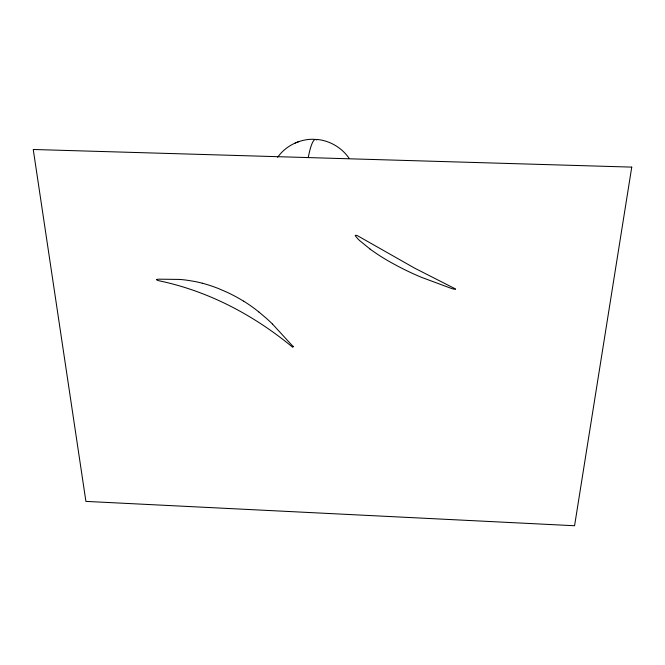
<?xml version="1.0" encoding="UTF-8"?>
<svg xmlns="http://www.w3.org/2000/svg" width="665" height="665" viewBox="0 0 665 665"><rect width="100%" height="100%" fill="white"/><g stroke="black" fill="none" stroke-linecap="round" stroke-linejoin="round"><path stroke-width="1" d="M292.874 346.831L292.691 347.255C253.797 315.085 208.145 290.938 158.528 280.663A6.052 5.129 23.7 0 1 157.597 280.397L156.466 279.666M293.498 346.324L293.315 346.748L272.5 324.079M277.629 157.306C285.817 145.702 300.04 138.802 314.213 139.276M156.608 279.524L157.771 279.267A14.356 12.086 22.7 0 1 158.652 279.175L179.409 279.425A102.477 83.715 17.9 0 1 187.015 280.214L194.421 281.428A95.211 78.054 18 0 1 202.251 283.199M299.125 141.495L295.177 143.025M317.205 139.459C329.865 140.672 341.735 147.697 348.992 158.12M369.973 248.976L359.765 240.705A36.276 33.134 2 0 1 357.637 238.594L355.334 235.851A1.571 1.421 6.2 0 1 355.26 235.368L356.473 235.377A5.32 4.805 6.4 0 1 357.787 235.876L414.844 268.253L454.611 288.485A4.231 3.682 -4.1 0 1 455.616 289.242L453.464 289.034A25.361 22.361 -5.9 0 1 451.41 288.435L421.56 277.363A350.455 317.828 -46.7 0 1 398.942 266.773L391.635 262.825A228.053 212.368 -31.3 0 1 369.948 249.001M258.868 311.976L265.867 317.895A145.153 116.184 17.6 0 1 272.492 324.079M202.251 283.19A117.697 95.469 17.7 0 1 218.71 288.652L227.122 292.284A139.583 112.036 17.6 0 1 243.639 301.195M243.656 301.17A123.607 99.983 17.5 0 1 258.851 311.985M308.311 157.347A44.006 7.539 -86.3 0 1 316.764 140.024M631.75 167.114L574.568 525.741L85.91 501.393L33.25 149.484L631.75 167.114"/></g></svg>
